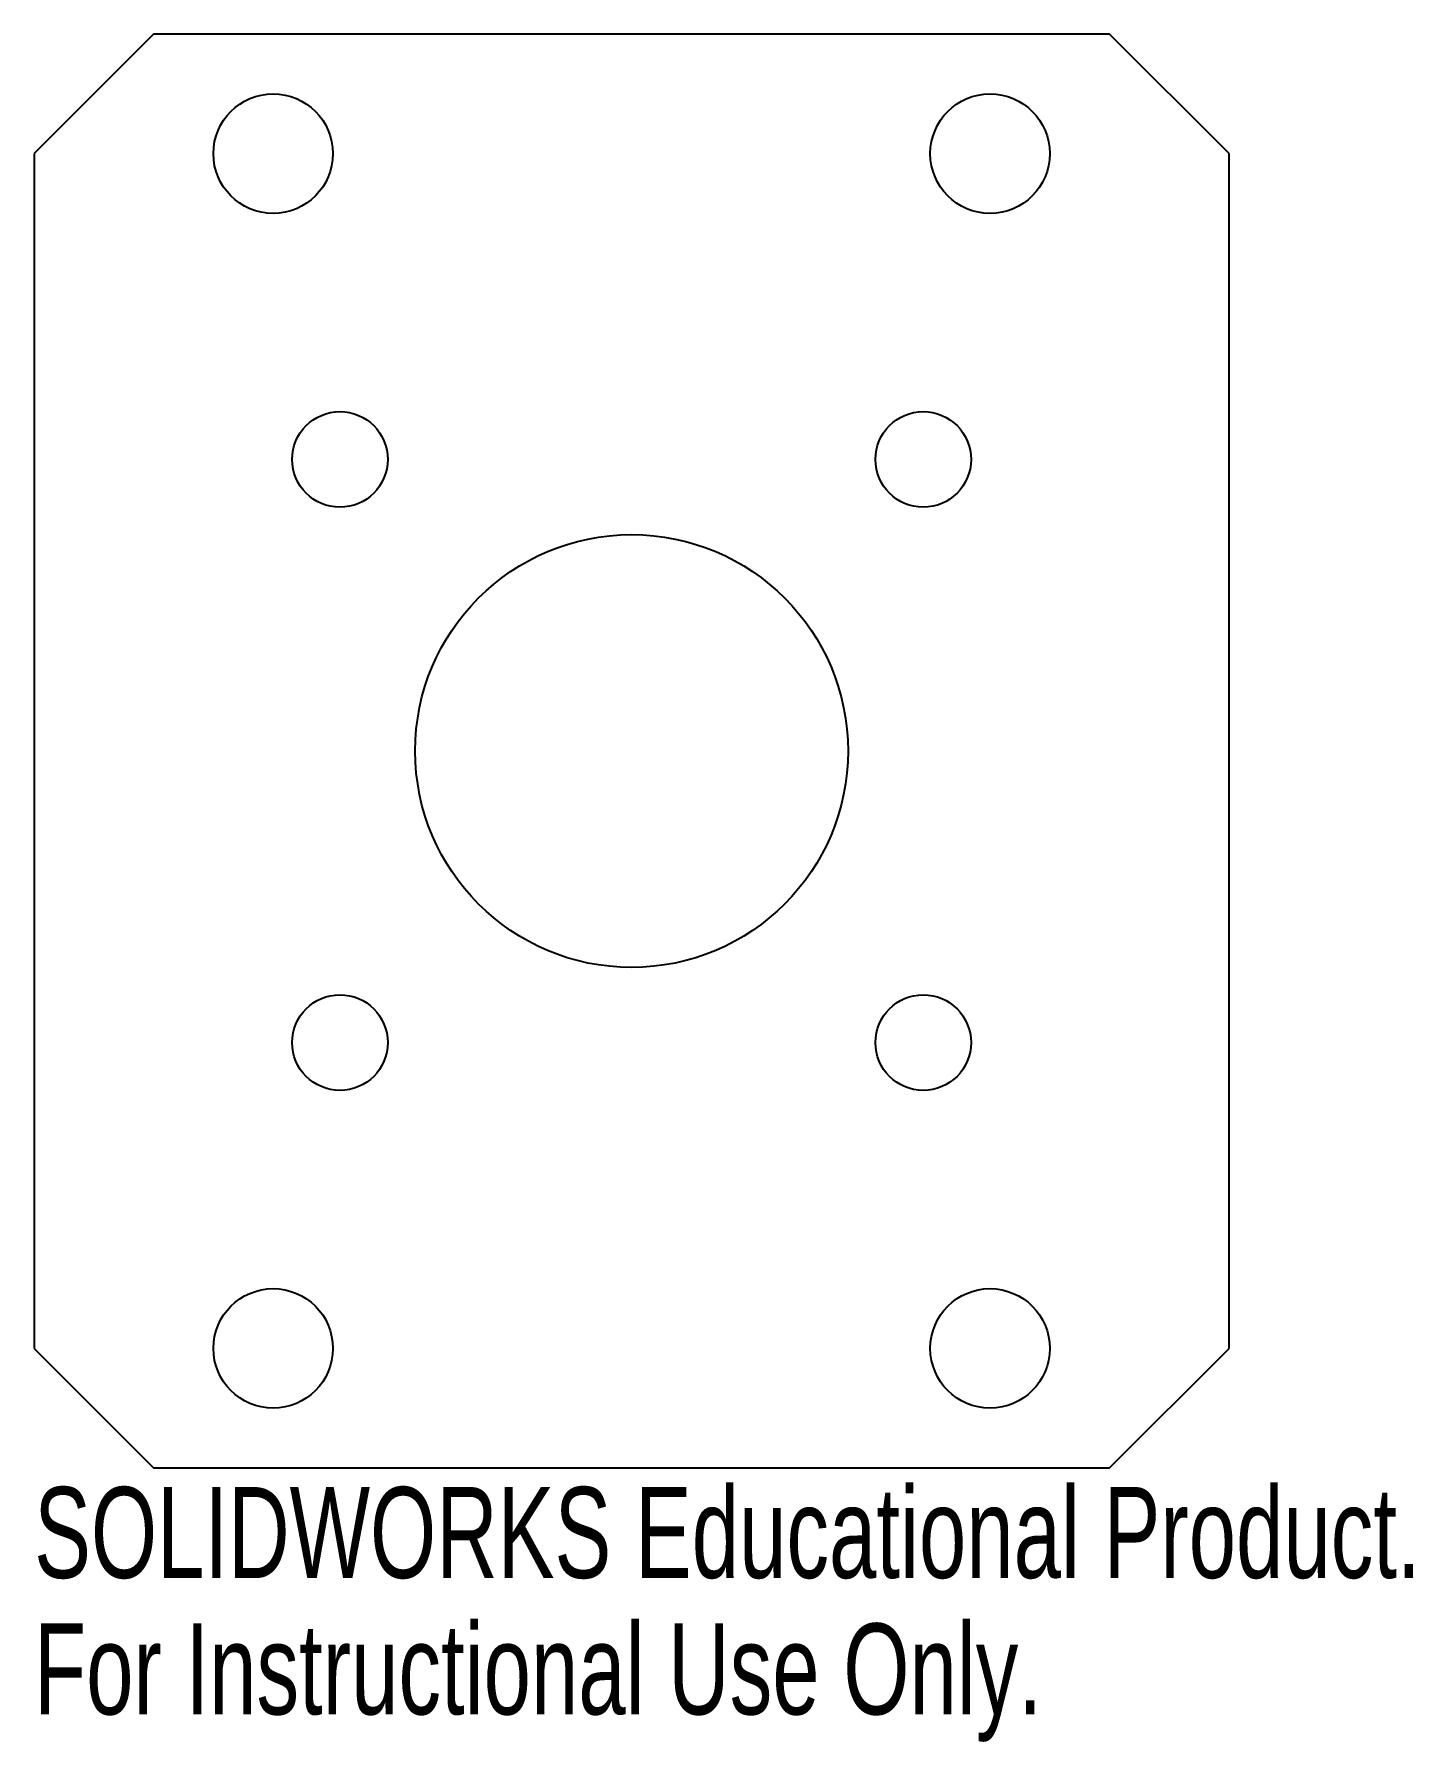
# Model space of a CAD drawing. Header units: inches. Extents: x -1.25 to 1.63, y -2.07 to 1.5.
import ezdxf

# ---------------------------------------------------------------- set-up
doc = ezdxf.new("R2010")
doc.units = ezdxf.units.IN
doc.header["$MEASUREMENT"] = 0
doc.styles.add('SLDTEXTSTYLE0', font='TXT', dxfattribs={"width": 0.7})

msp = doc.modelspace()

# ---------------------------------------------------------------- linework, layer by layer
at = {"color": 7, "linetype": 'Continuous', "lineweight": 25}
for p, q in [((-1, 1.5), (-1.25, 1.25)), ((1, 1.5), (-1, 1.5)), ((1.25, 1.25), (1, 1.5)), ((-1.25, 1.25), (-1.25, -1.25)), ((1.25, -1.25), (1.25, 1.25)), ((-1.25, -1.25), (-1, -1.5)), ((1, -1.5), (1.25, -1.25)), ((-1, -1.5), (1, -1.5))]:
    msp.add_line(p, q, dxfattribs=at)
for centre, radius in [((-0.75, 1.25), 0.125), ((0.75, 1.25), 0.125), ((-0.6102, 0.6102), 0.1), ((0.6102, 0.6102), 0.1), ((0, 0), 0.4528), ((-0.6102, -0.6102), 0.1), ((0.6102, -0.6102), 0.1), ((-0.75, -1.25), 0.125), ((0.75, -1.25), 0.125)]:
    msp.add_circle(centre, radius, dxfattribs=at)

# ---------------------------------------------------------------- texts
at = {"color": 7, "linetype": 'Continuous', "char_height": 0.1903, "attachment_point": 1, "style": 'SLDTEXTSTYLE0'}
for s, insert in [('SOLIDWORKS Educational Product.', (-1.25, -1.5401)), ('For Instructional Use Only.', (-1.25, -1.8256))]:
    msp.add_mtext(s, dxfattribs=dict(at, insert=insert))

doc.saveas('drawing.dxf')
